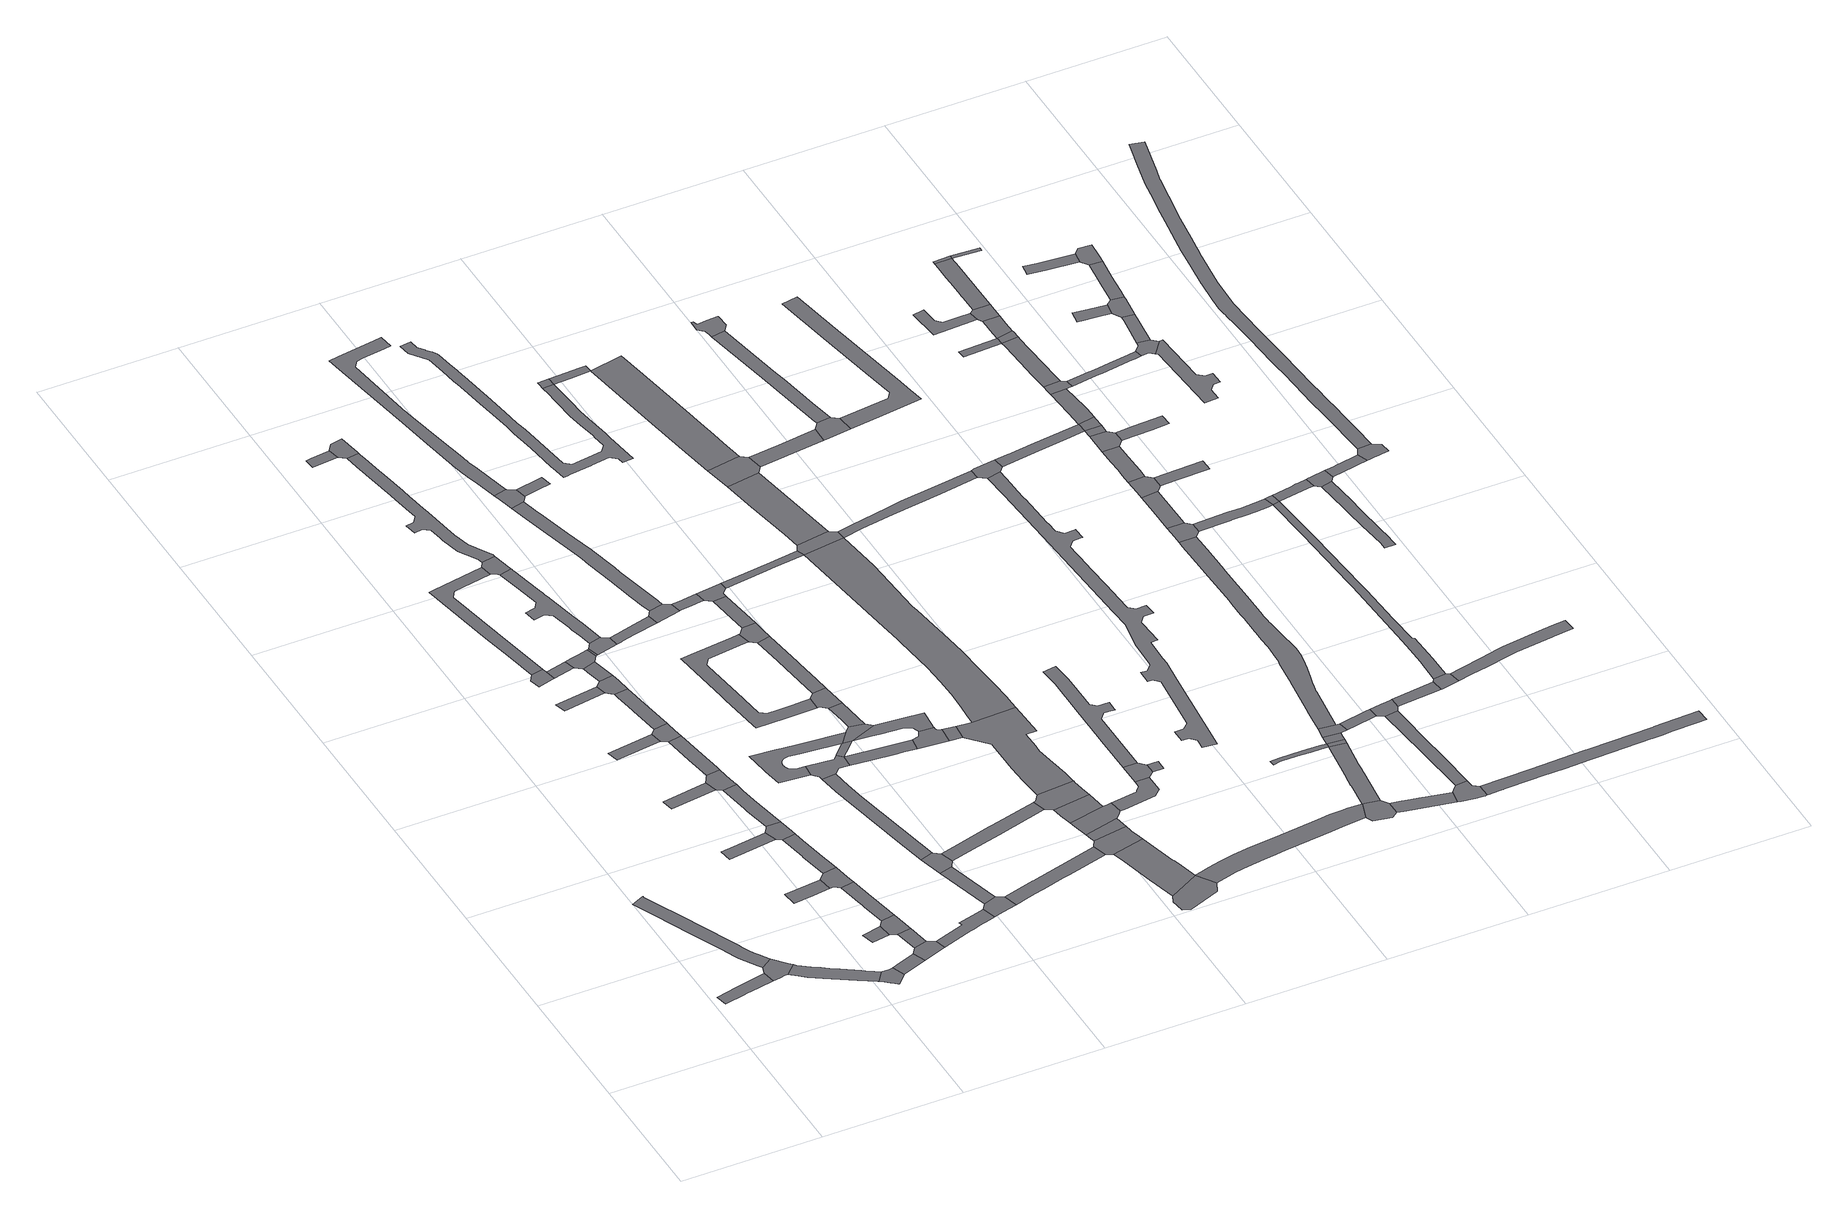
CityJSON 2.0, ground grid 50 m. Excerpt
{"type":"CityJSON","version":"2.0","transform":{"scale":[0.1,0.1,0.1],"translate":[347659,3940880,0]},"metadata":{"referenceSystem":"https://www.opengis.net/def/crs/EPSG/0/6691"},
"CityObjects":{
"road1":{"type":"Road","attributes":{"RoadStructureAttribute.sectionType":"1"},"geometry":[{"type":"MultiSurface","lod":"1","boundaries":[[[0,1,2,3,4,5,6,7]]]}]},
"road2":{"type":"Road","attributes":{"RoadStructureAttribute.sectionType":"1"},"geometry":[{"type":"MultiSurface","lod":"1","boundaries":[[[8,9,10,11,12,13,14,15,16,17,18,19,20,21,22,23,24,25,26,27,28,29,30,31,32,33,34,35,36,37]]]}]},
"road3":{"type":"Road","geometry":[{"type":"MultiSurface","lod":"1","boundaries":[[[6,38,39,40,41,42,37,36,7]]]}]},
"road4":{"type":"Road","attributes":{"RoadStructureAttribute.sectionType":"1"},"geometry":[{"type":"MultiSurface","lod":"1","boundaries":[[[43,44,45,46,47,48,49,50,51,52,41,40,53,54,55,56,57,58]]]}]},
"road5":{"type":"Road","geometry":[{"type":"MultiSurface","lod":"1","boundaries":[[[59,60,61,62,63,64,65,66,43,58]]]}]},
"road6":{"type":"Road","attributes":{"RoadStructureAttribute.sectionType":"1"},"geometry":[{"type":"MultiSurface","lod":"1","boundaries":[[[67,68,65,64,69]]]}]},
"road7":{"type":"Road","geometry":[{"type":"MultiSurface","lod":"1","boundaries":[[[70,71,72,73,74]]]}]},
"road8":{"type":"Road","geometry":[{"type":"MultiSurface","lod":"1","boundaries":[[[75,76,77,78]]]}]},
"road9":{"type":"Road","geometry":[{"type":"MultiSurface","lod":"1","boundaries":[[[79,80,81,82,83,84]]]}]},
"road10":{"type":"Road","geometry":[{"type":"MultiSurface","lod":"1","boundaries":[[[85,86,87,88,89]]]}]},
"road11":{"type":"Road","geometry":[{"type":"MultiSurface","lod":"1","boundaries":[[[90,91,92,93,94,67,69]]]}]},
"road12":{"type":"Road","attributes":{"RoadStructureAttribute.sectionType":"1"},"geometry":[{"type":"MultiSurface","lod":"1","boundaries":[[[95,94,93,96]]]}]},
"road13":{"type":"Road","geometry":[{"type":"MultiSurface","lod":"1","boundaries":[[[97,98,99,100,78,77,95,96]]]}]},
"road14":{"type":"Road","attributes":{"RoadStructureAttribute.sectionType":"1"},"geometry":[{"type":"MultiSurface","lod":"1","boundaries":[[[101,102,103,104,105,106,107,100,99]]]}]},
"road15":{"type":"Road","geometry":[{"type":"MultiSurface","lod":"1","boundaries":[[[108,109,110,111,70,74,112,104,103]]]}]},
"road16":{"type":"Road","geometry":[{"type":"MultiSurface","lod":"1","boundaries":[[[113,114,115,116]]]}]},
"road17":{"type":"Road","attributes":{"RoadStructureAttribute.sectionType":"1"},"geometry":[{"type":"MultiSurface","lod":"1","boundaries":[[[117,118,119,111,110,120,121,122,123,124]]]}]},
"road18":{"type":"Road","geometry":[{"type":"MultiSurface","lod":"1","boundaries":[[[125,126,127,128,129,130,131]]]}]},
"road19":{"type":"Road","geometry":[{"type":"MultiSurface","lod":"1","boundaries":[[[124,123,132,133,134,135,79,84]]]}]},
"road20":{"type":"Road","geometry":[{"type":"MultiSurface","lod":"1","boundaries":[[[136,137,138,139,140,141]]]}]},
"road21":{"type":"Road","attributes":{"RoadStructureAttribute.sectionType":"1"},"geometry":[{"type":"MultiSurface","lod":"1","boundaries":[[[142,143,144,145,134,133,146,147,148,149,150,151]]]}]},
"road22":{"type":"Road","geometry":[{"type":"MultiSurface","lod":"1","boundaries":[[[150,152,153,154,155,156,89,88,151]]]}]},
"road23":{"type":"Road","attributes":{"RoadStructureAttribute.sectionType":"1"},"geometry":[{"type":"MultiSurface","lod":"1","boundaries":[[[157,127,126,158,159]]]}]},
"road24":{"type":"Road","attributes":{"RoadStructureAttribute.sectionType":"1"},"geometry":[{"type":"MultiSurface","lod":"1","boundaries":[[[160,161,162,163,164,165,166,167,168,169,170,171,172,129,128]]]}]},
"road25":{"type":"Road","attributes":{"RoadStructureAttribute.sectionType":"1"},"geometry":[{"type":"MultiSurface","lod":"1","boundaries":[[[173,174,156,155,175,176,177,178]]]}]},
"road26":{"type":"Road","geometry":[{"type":"MultiSurface","lod":"1","boundaries":[[[115,178,177,179,180,181,116]]]}]},
"road27":{"type":"Road","attributes":{"RoadStructureAttribute.sectionType":"1"},"geometry":[{"type":"MultiSurface","lod":"1","boundaries":[[[91,182,183,184,185,186,187,188,189,190,191,92]]]}]},
"road28":{"type":"Road","attributes":{"RoadStructureAttribute.sectionType":"1"},"geometry":[{"type":"MultiSurface","lod":"1","boundaries":[[[180,192,193,194,195,196,197,198,181]]]}]},
"road29":{"type":"Road","geometry":[{"type":"MultiSurface","lod":"1","boundaries":[[[136,141,194,193,199,200,201,202]]]}]},
"road30":{"type":"Road","attributes":{"RoadStructureAttribute.sectionType":"1"},"geometry":[{"type":"MultiSurface","lod":"1","boundaries":[[[201,203,204,205,206,202]]]}]},
"road31":{"type":"Road","geometry":[{"type":"MultiSurface","lod":"1","boundaries":[[[207,205,204,208,209,210,211,212,159,158]]]}]},
"road32":{"type":"Road","attributes":{"RoadStructureAttribute.sectionType":"1"},"geometry":[{"type":"MultiSurface","lod":"1","boundaries":[[[208,213,214,209]]]}]},
"road33":{"type":"Road","geometry":[{"type":"MultiSurface","lod":"1","boundaries":[[[215,216,217,188,187,218,219]]]}]},
"road34":{"type":"Road","attributes":{"RoadStructureAttribute.sectionType":"1"},"geometry":[{"type":"MultiSurface","lod":"1","boundaries":[[[220,221,217,216]]]}]},
"road35":{"type":"Road","geometry":[{"type":"MultiSurface","lod":"1","boundaries":[[[214,213,222,223,224,225]]]}]},
"road36":{"type":"Road","geometry":[{"type":"MultiSurface","lod":"1","boundaries":[[[226,227,228,221,220,229]]]}]},
"road37":{"type":"Road","attributes":{"RoadStructureAttribute.sectionType":"1"},"geometry":[{"type":"MultiSurface","lod":"1","boundaries":[[[230,231,232,233,234,235,236,237,238,239,240,241,242,243,244,225,224,245,246,247,248,249,250,251,252,253,254,255,256,257]]]}]},
"road38":{"type":"Road","geometry":[{"type":"MultiSurface","lod":"1","boundaries":[[[258,259,260,261,262,263]]]}]},
"road39":{"type":"Road","attributes":{"RoadStructureAttribute.sectionType":"1"},"geometry":[{"type":"MultiSurface","lod":"1","boundaries":[[[227,264,265,266,267,268,269,270,271,272,228]]]}]},
"road40":{"type":"Road","geometry":[{"type":"MultiSurface","lod":"1","boundaries":[[[167,166,273,274,230,257,275,276,277,278]]]}]},
"road41":{"type":"Road","attributes":{"RoadStructureAttribute.sectionType":"1"},"geometry":[{"type":"MultiSurface","lod":"1","boundaries":[[[279,280,281,282,283,284,285,286,287,288,289,290,291,292,293,294,295,278,277,296,297,298,299,300,301,302,303,304,305,306,307,308,309]]]}]},
"road42":{"type":"Road","attributes":{"RoadStructureAttribute.sectionType":"1"},"geometry":[{"type":"MultiSurface","lod":"1","boundaries":[[[310,311,312,313,314,315,316,317,318,319,320,321,322,323,324,325,326,327,328,329,330,331,332,333,334,335,336,337,338,339]]]}]},
"road43":{"type":"Road","geometry":[{"type":"MultiSurface","lod":"1","boundaries":[[[340,341,342,318,317,343,268,267,344,345,346,347]]]}]},
"road44":{"type":"Road","geometry":[{"type":"MultiSurface","lod":"1","boundaries":[[[348,349,350,258,263,279,309]]]}]},
"road45":{"type":"Road","attributes":{"RoadStructureAttribute.sectionType":"1"},"geometry":[{"type":"MultiSurface","lod":"1","boundaries":[[[351,352,353,354,223,222,355,356,357,358,359]]]}]},
"road46":{"type":"Road","attributes":{"RoadStructureAttribute.sectionType":"1"},"geometry":[{"type":"MultiSurface","lod":"1","boundaries":[[[360,361,338,362,340,347]]]}]},
"road47":{"type":"Road","attributes":{"RoadStructureAttribute.sectionType":"1"},"geometry":[{"type":"MultiSurface","lod":"1","boundaries":[[[363,364,365,366,367,368,369,370,371,372,373,374,375,376,377,378,379,380,381,382,383,384,385,386]]]}]},
"road48":{"type":"Road","attributes":{"RoadStructureAttribute.sectionType":"1"},"geometry":[{"type":"MultiSurface","lod":"1","boundaries":[[[387,388,389,390,391,392,393,394,395,396,397,398,399,215,219]]]}]},
"road49":{"type":"Road","attributes":{"RoadStructureAttribute.sectionType":"1"},"geometry":[{"type":"MultiSurface","lod":"1","boundaries":[[[400,401,402,403,404,226,229,405,406,407,408]]]}]},
"road50":{"type":"Road","geometry":[{"type":"MultiSurface","lod":"1","boundaries":[[[358,409,410,411,412,359]]]}]},
"road51":{"type":"Road","attributes":{"RoadStructureAttribute.sectionType":"1"},"geometry":[{"type":"MultiSurface","lod":"1","boundaries":[[[346,413,414,415,416,417,418,347]]]}]},
"road52":{"type":"Road","geometry":[{"type":"MultiSurface","lod":"1","boundaries":[[[338,361,419,420,421,339]]]}]},
"road53":{"type":"Road","attributes":{"RoadStructureAttribute.sectionType":"1"},"geometry":[{"type":"MultiSurface","lod":"1","boundaries":[[[422,423,424,425,426,427,428,429,430,431,432,433,434,435,436,437,438,439,440,441,442,412,411]]]}]},
"road54":{"type":"Road","geometry":[{"type":"MultiSurface","lod":"1","boundaries":[[[443,444,445,446,447,432,431,448,449,450]]]}]},
"road55":{"type":"Road","attributes":{"RoadStructureAttribute.sectionType":"1"},"geometry":[{"type":"MultiSurface","lod":"1","boundaries":[[[451,421,420,452,453]]]}]},
"road56":{"type":"Road","geometry":[{"type":"MultiSurface","lod":"1","boundaries":[[[454,453,452,455,456,363,386]]]}]},
"road57":{"type":"Road","attributes":{"RoadStructureAttribute.sectionType":"1"},"geometry":[{"type":"MultiSurface","lod":"1","boundaries":[[[457,458,459,460,461,410,409]]]}]},
"road58":{"type":"Road","attributes":{"RoadStructureAttribute.sectionType":"1"},"geometry":[{"type":"MultiSurface","lod":"1","boundaries":[[[462,463,464,465,466,467,468,469,470,471,472,473,445,444,474,475,476,477,478,479,480,481,482,483,484,485,486,487,488,489,490,491,492]]]}]},
"road59":{"type":"Road","attributes":{"RoadStructureAttribute.sectionType":"1"},"geometry":[{"type":"MultiSurface","lod":"1","boundaries":[[[493,494,495,496,497,419,361,498,499,500,501,502,503,504]]]}]},
"road60":{"type":"Road","attributes":{"RoadStructureAttribute.sectionType":"1"},"geometry":[{"type":"MultiSurface","lod":"1","boundaries":[[[455,505,506,507,508,509,510,511,456]]]}]},
"road61":{"type":"Road","geometry":[{"type":"MultiSurface","lod":"1","boundaries":[[[512,376,375,509,508,513,514,515]]]}]},
"road62":{"type":"Road","geometry":[{"type":"MultiSurface","lod":"1","boundaries":[[[449,516,517,518,519,450]]]}]},
"road63":{"type":"Road","attributes":{"RoadStructureAttribute.sectionType":"1"},"geometry":[{"type":"MultiSurface","lod":"1","boundaries":[[[520,515,514,521,522]]]}]},
"road64":{"type":"Road","geometry":[{"type":"MultiSurface","lod":"1","boundaries":[[[503,523,417,416,524,525,526,527,528,529,530,504]]]}]},
"road65":{"type":"Road","geometry":[{"type":"MultiSurface","lod":"1","boundaries":[[[521,531,532,533,534,460,459,522]]]}]},
"road66":{"type":"Road","attributes":{"RoadStructureAttribute.sectionType":"1"},"geometry":[{"type":"MultiSurface","lod":"1","boundaries":[[[535,536,537,538,539,540,541,542,543]]]}]},
"road67":{"type":"Road","geometry":[{"type":"MultiSurface","lod":"1","boundaries":[[[544,545,546,547,548,535,543]]]}]},
"road68":{"type":"Road","geometry":[{"type":"MultiSurface","lod":"1","boundaries":[[[549,550,551,552,553,554,555,556,557,397,396,540,539]]]}]},
"road69":{"type":"Road","attributes":{"RoadStructureAttribute.sectionType":"1"},"geometry":[{"type":"MultiSurface","lod":"1","boundaries":[[[558,526,525,559]]]}]},
"road70":{"type":"Road","attributes":{"RoadStructureAttribute.sectionType":"1"},"geometry":[{"type":"MultiSurface","lod":"1","boundaries":[[[560,556,555,561,562]]]}]},
"road71":{"type":"Road","geometry":[{"type":"MultiSurface","lod":"1","boundaries":[[[407,563,564,565,566,567,568,569,408]]]}]},
"road72":{"type":"Road","attributes":{"RoadStructureAttribute.sectionType":"1"},"geometry":[{"type":"MultiSurface","lod":"1","boundaries":[[[564,563,570,571,572]]]}]},
"road73":{"type":"Road","geometry":[{"type":"MultiSurface","lod":"1","boundaries":[[[571,573,562,561,574,575,576,577,578,572]]]}]},
"road74":{"type":"Road","geometry":[{"type":"MultiSurface","lod":"1","boundaries":[[[558,559,579,580,581,582,583,584,585,586,587,568,567,588,589,590,591,592,593,594,595,596]]]}]},
"road75":{"type":"Road","attributes":{"RoadStructureAttribute.sectionType":"1"},"geometry":[{"type":"MultiSurface","lod":"1","boundaries":[[[597,598,599,600,601,602,603,604,605,533,532]]]}]},
"road76":{"type":"Road","geometry":[{"type":"MultiSurface","lod":"1","boundaries":[[[606,607,608,609,610,611,612,613,614,615,616,617,618,619,620,621,622,623,624,625,626,627,628,629,630,631,632,633,634,635,636,637,638,639,640,641,642,643,644,645,646,647,648,649,650,651,652,653,654,655,656,657,658,659,660,661,662,663,664,665,666,667,668]]]}]},
"road77":{"type":"Road","attributes":{"RoadStructureAttribute.sectionType":"1"},"geometry":[{"type":"MultiSurface","lod":"1","boundaries":[[[669,670,671,672,577,576,673,674,675,676,677]]]}]},
"road78":{"type":"Road","attributes":{"RoadStructureAttribute.sectionType":"1"},"geometry":[{"type":"MultiSurface","lod":"1","boundaries":[[[595,678,679,680,681,682,683,684,685,686,687,688,689,601,690,691,692,693,694,695,696,697,698,596]]]}]},
"road79":{"type":"Road","geometry":[{"type":"MultiSurface","lod":"1","boundaries":[[[699,700,701,702,703,669,677]]]}]},
"road80":{"type":"Road","geometry":[{"type":"MultiSurface","lod":"1","boundaries":[[[704,705,706,707,606,668]]]}]},
"road81":{"type":"Road","geometry":[{"type":"MultiSurface","lod":"1","boundaries":[[[708,709,700,699]]]}]},
"road82":{"type":"Road","attributes":{"RoadStructureAttribute.sectionType":"1"},"geometry":[{"type":"MultiSurface","lod":"1","boundaries":[[[710,711,712,713,714,715,716,717,718,719,535,548,720,721,722,723,724,725,726,727,728,729,730]]]}]},
"road83":{"type":"Road","geometry":[{"type":"MultiSurface","lod":"1","boundaries":[[[601,689,731,732,733,734,602]]]}]},
"road84":{"type":"Road","attributes":{"RoadStructureAttribute.sectionType":"1"},"geometry":[{"type":"MultiSurface","lod":"1","boundaries":[[[735,736,737,738,739,704,668]]]}]},
"road85":{"type":"Road","attributes":{"RoadStructureAttribute.sectionType":"1"},"geometry":[{"type":"MultiSurface","lod":"1","boundaries":[[[740,741,742,734,733,743]]]}]},
"road86":{"type":"Road","geometry":[{"type":"MultiSurface","lod":"1","boundaries":[[[702,744,745,746,747,748,749,750,751,752,753,754,755,756,757,758,759,760,761,703]]]}]},
"road87":{"type":"Road","geometry":[{"type":"MultiSurface","lod":"1","boundaries":[[[762,740,743,763,764,765]]]}]},
"road88":{"type":"Road","attributes":{"RoadStructureAttribute.sectionType":"1"},"geometry":[{"type":"MultiSurface","lod":"1","boundaries":[[[766,767,768,769,770,771,736,772,773,774,775,762,765]]]}]},
"road89":{"type":"Road","attributes":{"RoadStructureAttribute.sectionType":"1"},"geometry":[{"type":"MultiSurface","lod":"1","boundaries":[[[776,764,763,777,778,779]]]}]},
"road90":{"type":"Road","attributes":{"RoadStructureAttribute.sectionType":"1"},"geometry":[{"type":"MultiSurface","lod":"1","boundaries":[[[780,781,782,783,784,785,731,689,786,787,788,789,790]]]}]},
"road91":{"type":"Road","geometry":[{"type":"MultiSurface","lod":"1","boundaries":[[[791,792,793,794,730,729,795]]]}]},
"road92":{"type":"Road","geometry":[{"type":"MultiSurface","lod":"1","boundaries":[[[796,797,798,799,800,801,802,803,804,805,806,807,808]]]}]},
"road93":{"type":"Road","attributes":{"RoadStructureAttribute.sectionType":"1"},"geometry":[{"type":"MultiSurface","lod":"1","boundaries":[[[808,809,810,811,812,730,794,813,814,815,816,817,818]]]}]},
"road94":{"type":"Road","geometry":[{"type":"MultiSurface","lod":"1","boundaries":[[[778,819,820,821,822,823,824,779]]]}]},
"road95":{"type":"Road","attributes":{"RoadStructureAttribute.sectionType":"1"},"geometry":[{"type":"MultiSurface","lod":"1","boundaries":[[[825,826,827,828,829,830,831,832,833,834,835,836,837,838,839,840,841,842,843,844,845,846,847,848,849,850,851,852,853,854,855,856,857,858,859,860,861,862,863,864,865,866,867,868,869,870,871,872,873,874,875,876,877,878,879,880,881,882,883,884]]]}]},
"road96":{"type":"Road","attributes":{"RoadStructureAttribute.sectionType":"1"},"geometry":[{"type":"MultiSurface","lod":"1","boundaries":[[[822,885,886,887,888,889,890,891,892,823]]]}]},
"road97":{"type":"Road","attributes":{"RoadStructureAttribute.sectionType":"1"},"geometry":[{"type":"MultiSurface","lod":"1","boundaries":[[[792,893,894,895,896,897,898,899,793]]]}]},
"road98":{"type":"Road","geometry":[{"type":"MultiSurface","lod":"1","boundaries":[[[900,796,808,818]]]}]},
"road99":{"type":"Road","attributes":{"RoadStructureAttribute.sectionType":"1"},"geometry":[{"type":"MultiSurface","lod":"1","boundaries":[[[900,901,902,903,904,796]]]}]},
"road100":{"type":"Road","geometry":[{"type":"MultiSurface","lod":"1","boundaries":[[[905,906,907,889,888,908,909,910,911,912,913,914,915]]]}]},
"road101":{"type":"Road","geometry":[{"type":"MultiSurface","lod":"1","boundaries":[[[916,917,918,919,903,902,920,921]]]}]},
"road102":{"type":"Road","geometry":[{"type":"MultiSurface","lod":"1","boundaries":[[[894,922,923,924,925,926,927,928,929,930,931,895]]]}]},
"road103":{"type":"Road","attributes":{"RoadStructureAttribute.sectionType":"1"},"geometry":[{"type":"MultiSurface","lod":"1","boundaries":[[[932,921,920,933,934,935,936]]]}]},
"road104":{"type":"Road","geometry":[{"type":"MultiSurface","lod":"1","boundaries":[[[825,884,937,938,939,780,790]]]}]},
"road105":{"type":"Road","attributes":{"RoadStructureAttribute.sectionType":"1"},"geometry":[{"type":"MultiSurface","lod":"1","boundaries":[[[940,930,929,941,942,943,944,945]]]}]},
"road106":{"type":"Road","attributes":{"RoadStructureAttribute.sectionType":"1"},"geometry":[{"type":"MultiSurface","lod":"1","boundaries":[[[946,947,948,949,821,820,950,951,952,953,954,955,956,957]]]}]},
"road107":{"type":"Road","attributes":{"RoadStructureAttribute.sectionType":"1"},"geometry":[{"type":"MultiSurface","lod":"1","boundaries":[[[958,959,960,961,962,963,964,965,966,967,968,969,970,971,972,973,974,975,976,977,978,979,917,916,980,981,982,983,984,985,986,987,988,989,990,991,992,993,994,995,996,997,998,999,1000,1001,1002,1003,1004,1005,1006,1007,1008,1009,1010,1011,1012]]]}]},
"road108":{"type":"Road","geometry":[{"type":"MultiSurface","lod":"1","boundaries":[[[935,945,944,1013,1014,1015,1016,936]]]}]},
"road109":{"type":"Road","attributes":{"RoadStructureAttribute.sectionType":"1"},"geometry":[{"type":"MultiSurface","lod":"1","boundaries":[[[1014,1013,1017,1018]]]}]},
"road110":{"type":"Road","attributes":{"RoadStructureAttribute.sectionType":"1"},"geometry":[{"type":"MultiSurface","lod":"1","boundaries":[[[1019,1020,1021,1022,1023,938,937,1024,1025,1019,1026,1027,1028]]]}]},
"road111":{"type":"Road","geometry":[{"type":"MultiSurface","lod":"1","boundaries":[[[1029,1030,1012,1011,1031,1032,1033]]]}]},
"road112":{"type":"Road","attributes":{"RoadStructureAttribute.sectionType":"1"},"geometry":[{"type":"MultiSurface","lod":"1","boundaries":[[[1034,1035,1036,1029,1033]]]}]},
"road113":{"type":"Road","geometry":[{"type":"MultiSurface","lod":"1","boundaries":[[[1037,1038,1039,1040,1035,1034,1041,1042]]]}]},
"road114":{"type":"Road","geometry":[{"type":"MultiSurface","lod":"1","boundaries":[[[1017,1043,1044,1045,1046,1047,1018]]]}]},
"road115":{"type":"Road","attributes":{"RoadStructureAttribute.sectionType":"1"},"geometry":[{"type":"MultiSurface","lod":"1","boundaries":[[[1048,1049,1050,1051,1039,1038,1052,1053,1054]]]}]},
"road116":{"type":"Road","geometry":[{"type":"MultiSurface","lod":"1","boundaries":[[[1055,1056,1027,1026,1048,1054]]]}]},
"road117":{"type":"Road","attributes":{"RoadStructureAttribute.sectionType":"1"},"geometry":[{"type":"MultiSurface","lod":"1","boundaries":[[[1057,1058,1059,1060,1061,927,926,1062,1063,1064,1065,1066,1067,1068,1069,1070,1071,1072,1073,1074,1075,1076,1077,1078,1079]]]}]},
"road118":{"type":"Road","geometry":[{"type":"MultiSurface","lod":"1","boundaries":[[[1080,1081,1020,1019,1028]]]}]},
"road119":{"type":"Road","attributes":{"RoadStructureAttribute.sectionType":"1"},"geometry":[{"type":"MultiSurface","lod":"1","boundaries":[[[1082,1083,1084,1085,1086,1087,1032,1031,1088,1089,1090,1091,1092,1093,1094,1095]]]}]},
"road120":{"type":"Road","geometry":[{"type":"MultiSurface","lod":"1","boundaries":[[[1096,1097,1098,1099]]]}]},
"road121":{"type":"Road","attributes":{"RoadStructureAttribute.sectionType":"1"},"geometry":[{"type":"MultiSurface","lod":"1","boundaries":[[[1100,1101,1020,1081,1102,1103,1104,1105]]]}]},
"road122":{"type":"Road","attributes":{"RoadStructureAttribute.sectionType":"1"},"geometry":[{"type":"MultiSurface","lod":"1","boundaries":[[[1106,1107,1108,1109,1037,1042]]]}]},
"road123":{"type":"Road","attributes":{"RoadStructureAttribute.sectionType":"1"},"geometry":[{"type":"MultiSurface","lod":"1","boundaries":[[[1110,1111,1112,1113,1114,1115,1116,1047,1046,1117,1118,1119,1120,1121,1122,1123,1124,1125,1095]]]}]},
"road124":{"type":"Road","geometry":[{"type":"MultiSurface","lod":"1","boundaries":[[[1126,1127,1128,1129,1130,1131,1132,1133,1134]]]}]},
"road125":{"type":"Road","geometry":[{"type":"MultiSurface","lod":"1","boundaries":[[[1135,1105,1104,1136,1137,1138,1139,1140]]]}]},
"road126":{"type":"Road","attributes":{"RoadStructureAttribute.sectionType":"1"},"geometry":[{"type":"MultiSurface","lod":"1","boundaries":[[[1139,1141,1142,1143,1144,1145,1099,1146,1147,1148,1149,1150,1151,1140]]]}]},
"road127":{"type":"Road","attributes":{"RoadStructureAttribute.sectionType":"1"},"geometry":[{"type":"MultiSurface","lod":"1","boundaries":[[[1055,1152,1153,1154,1155,1056]]]}]},
"road128":{"type":"Road","geometry":[{"type":"MultiSurface","lod":"1","boundaries":[[[1096,1099,1145,1156,1157]]]}]},
"road129":{"type":"Road","attributes":{"RoadStructureAttribute.sectionType":"1"},"geometry":[{"type":"MultiSurface","lod":"1","boundaries":[[[1158,1159,1160,1161,1162,1096,1157]]]}]},
"road130":{"type":"Road","geometry":[{"type":"MultiSurface","lod":"1","boundaries":[[[1160,1159,1163,1164,1165,1126,1134]]]}]},
"road131":{"type":"Road","geometry":[{"type":"MultiSurface","lod":"1","boundaries":[[[1095,1125,1166,1167,1168,1169,1082]]]}]},
"road132":{"type":"Road","attributes":{"RoadStructureAttribute.sectionType":"1"},"geometry":[{"type":"MultiSurface","lod":"1","boundaries":[[[1170,1171,1172,1173,1174,1175,1176,1177,1178,1045,1044,1179,1180,1181,1182,1183,1184,1185]]]}]},
"road133":{"type":"Road","attributes":{"RoadStructureAttribute.sectionType":"1"},"geometry":[{"type":"MultiSurface","lod":"1","boundaries":[[[1186,1187,1188,1189,1190,1191,1192,1193,1194,1165,1164,1195,1196,1197,1198]]]}]},
"road134":{"type":"Road","attributes":{"RoadStructureAttribute.sectionType":"1"},"geometry":[{"type":"MultiSurface","lod":"1","boundaries":[[[1199,1200,1201,1202,1203,1204,1205,1138,1137,1206,1207,1208,1209,1210,1211,1212,1213,1214]]]}]},
"road135":{"type":"Road","attributes":{"RoadStructureAttribute.sectionType":"1"},"geometry":[{"type":"MultiSurface","lod":"1","boundaries":[[[1215,1216,1217,1166,1125,1218,1219,1220,1221]]]}]},
"road136":{"type":"Road","geometry":[{"type":"MultiSurface","lod":"1","boundaries":[[[1198,1222,1223,1186]]]}]},
"road137":{"type":"Road","attributes":{"RoadStructureAttribute.sectionType":"1"},"geometry":[{"type":"MultiSurface","lod":"1","boundaries":[[[1224,1225,1226,1227,1228,1229,1230,1231,1232,1233,1234,1235,1236,1237]]]}]},
"road138":{"type":"Road","geometry":[{"type":"MultiSurface","lod":"1","boundaries":[[[1238,1239,1222,1198]]]}]},
"road139":{"type":"Road","geometry":[{"type":"MultiSurface","lod":"1","boundaries":[[[1240,1241,1242,1243,1221,1220,1224,1237]]]}]},
"road140":{"type":"Road","geometry":[{"type":"MultiSurface","lod":"1","boundaries":[[[1244,1245,1246,1247,1248,1249,1250]]]}]},
"road141":{"type":"Road","geometry":[{"type":"MultiSurface","lod":"1","boundaries":[[[1251,1252,1253,1254,1255,1256,1257,1199,1214]]]}]},
"road142":{"type":"Road","attributes":{"RoadStructureAttribute.sectionType":"1"},"geometry":[{"type":"MultiSurface","lod":"1","boundaries":[[[1258,1259,1260,1261,1262,1263,1264,1265,1266,1267,1254,1253]]]}]},
"road143":{"type":"Road","attributes":{"RoadStructureAttribute.sectionType":"1"},"geometry":[{"type":"MultiSurface","lod":"1","boundaries":[[[1268,1269,1270,1271,1256,1255]]]}]},
"road144":{"type":"Road","attributes":{"RoadStructureAttribute.sectionType":"1"},"geometry":[{"type":"MultiSurface","lod":"1","boundaries":[[[1240,1272,1273,1274,1275,1276,1277,1278,1241]]]}]},
"road145":{"type":"Road","geometry":[{"type":"MultiSurface","lod":"1","boundaries":[[[1279,1280,1281,1282,1283,1284]]]}]},
"road146":{"type":"Road","geometry":[{"type":"MultiSurface","lod":"1","boundaries":[[[1270,1269,1285,1286,1287,1244,1250]]]}]},
"road147":{"type":"Road","attributes":{"RoadStructureAttribute.sectionType":"1"},"geometry":[{"type":"MultiSurface","lod":"1","boundaries":[[[1286,1288,1289,1290,1291,1292,1293,1287]]]}]},
"road148":{"type":"Road","geometry":[{"type":"MultiSurface","lod":"1","boundaries":[[[1294,1295,1275,1274,1296,1297,1298,1299,1300,1301]]]}]},
"road149":{"type":"Road","geometry":[{"type":"MultiSurface","lod":"1","boundaries":[[[1302,1284,1283,1291,1290,1303,1304,1305,1306]]]}]},
"road150":{"type":"Road","attributes":{"RoadStructureAttribute.sectionType":"1"},"geometry":[{"type":"MultiSurface","lod":"1","boundaries":[[[1307,1308,1309,1310,1311,1312,1313,1314,1315,1316,1317,1318,1319,1320,1321,1322,1323,1324,1325,1326,1327,1328,1329,1330,1331,1332,1333,1334,1335,1336,1337,1338,1339,1340,1341,1342,1343,1344,1345,1346,1347,1348,1349,1350,1351,1352,1353,1354,1355,1356,1357,1358,1359,1360,1361,1362,1363,1295,1294]]]}]}
},
"vertices":[
[102,302,0],[25,282,0],[35,241,0],[107,256,0],[118,258,0],[164,266,0],[221,277,0],[212,324,0],
[257,392,0],[255,395,0],[249,403,0],[242,414,0],[231,433,0],[221,453,0],[211,475,0],[206,487,0],[135,648,0],[124,674,0],[59,820,0],[49,842,0],[49,847,0],[48,848,0],[2,826,0],[17,788,0],[37,744,0],[95,612,0],[138,515,0],[146,497,0],[160,465,0],[166,452,0],[171,441,0],[176,430,0],[181,421,0],[187,408,0],[200,387,0],[213,366,0],[222,354,0],[263,383,0],
[247,282,0],[266,285,0],[277,287,0],[315,323,0],[302,336,0],
[546,165,0],[528,177,0],[503,193,0],[493,199,0],[436,237,0],[425,244,0],[408,255,0],[386,270,0],[359,287,0],[322,316,0],[304,263,0],[327,245,0],[367,218,0],[461,160,0],[515,126,0],[517,124,0],
[532,114,0],[547,102,0],[551,100,0],[567,86,0],[570,83,0],[604,120,0],[587,167,0],[576,163,0],
[678,201,0],[611,176,0],[696,154,0],
[585,669,0],[452,653,0],[458,600,0],[532,609,0],[592,617,0],
[578,356,0],[590,310,0],[654,322,0],[648,372,0],
[539,962,0],[420,945,0],[372,938,0],[378,891,0],[453,902,0],[553,917,0],
[322,1246,0],[323,1242,0],[330,1204,0],[498,1226,0],[486,1272,0],
[774,183,0],[782,186,0],[770,224,0],[743,239,0],[695,226,0],
[679,311,0],[729,320,0],
[727,332,0],[724,348,0],[714,405,0],[664,396,0],
[709,430,0],[689,538,0],[675,611,0],[626,602,0],[644,503,0],[645,498,0],[648,482,0],
[673,623,0],[669,644,0],[659,703,0],[609,694,0],[607,618,0],
[279,1546,0],[289,1503,0],[453,1526,0],[445,1571,0],
[590,800,0],[590,799,0],[607,707,0],[652,741,0],[648,761,0],[628,874,0],[621,913,0],[571,904,0],
[291,1961,0],[300,1963,0],[291,2003,0],[288,2020,0],[244,2012,0],[228,1986,0],[238,1947,0],
[617,932,0],[607,988,0],[556,988,0],[551,980,0],
[400,1864,0],[274,1845,0],[242,1840,0],[254,1801,0],[268,1803,0],[408,1824,0],
[533,1118,0],[535,1102,0],[535,1101,0],[538,1084,0],[587,1098,0],[586,1105,0],[584,1111,0],[574,1183,0],[569,1221,0],[518,1213,0],
[566,1239,0],[566,1240,0],[564,1254,0],[556,1312,0],[505,1305,0],
[297,2004,0],[378,1983,0],[368,2022,0],
[258,2175,0],[244,2251,0],[201,2475,0],[202,2477,0],[218,2500,0],[322,2520,0],[359,2527,0],[350,2571,0],[313,2564,0],[165,2535,0],[144,2531,0],[199,2243,0],[221,2131,0],
[479,1483,0],[491,1402,0],[554,1327,0],[538,1433,0],[525,1520,0],[475,1511,0],
[519,1556,0],[514,1597,0],[464,1590,0],
[876,218,0],[893,223,0],[908,227,0],[930,234,0],[970,245,0],[992,252,0],[977,303,0],[934,291,0],[877,275,0],[881,262,0],
[499,1699,0],[483,1811,0],[433,1804,0],[435,1786,0],[444,1728,0],[447,1702,0],[448,1700,0],
[476,1862,0],[473,1881,0],[471,1892,0],[420,1885,0],
[466,1913,0],[452,1980,0],[404,1963,0],[408,1943,0],
[403,1966,0],[468,2005,0],[458,2045,0],[421,2036,0],[409,2033,0],[393,2029,0],
[475,2007,0],[464,2047,0],
[1066,328,0],[1039,343,0],[993,325,0],[1027,262,0],[1080,277,0],
[986,541,0],[938,528,0],
[553,2028,0],[549,2069,0],[524,2084,0],[480,2072,0],
[986,615,0],[962,631,0],[915,615,0],[1001,567,0],
[385,2510,0],[386,2507,0],[405,2421,0],[424,2334,0],[408,2312,0],[407,2309,0],[403,2309,0],[370,2302,0],[372,2289,0],[378,2258,0],[417,2265,0],[442,2248,0],[459,2172,0],[461,2159,0],[470,2119,0],[506,2172,0],[496,2214,0],[491,2238,0],[484,2269,0],[468,2345,0],[467,2349,0],[464,2362,0],[463,2367,0],[456,2393,0],[432,2508,0],[431,2512,0],[431,2517,0],[430,2520,0],
[188,3317,0],[121,3308,0],[101,3305,0],[105,3266,0],[173,3273,0],[197,3275,0],
[951,692,0],[894,987,0],[881,1057,0],[873,1129,0],[823,1123,0],[832,1049,0],[840,1007,0],[882,786,0],[892,734,0],
[361,2527,0],[380,2514,0],[428,2526,0],[428,2528,0],[412,2601,0],[363,2591,0],
[222,3257,0],[230,3205,0],[259,3027,0],[259,3024,0],[263,3002,0],[272,2944,0],[275,2927,0],[280,2896,0],[262,2871,0],[234,2867,0],[241,2822,0],[269,2827,0],[293,2809,0],[301,2764,0],[303,2749,0],[320,2678,0],[359,2611,0],[410,2613,0],[400,2630,0],[363,2695,0],[348,2758,0],[323,2916,0],[322,2922,0],[312,2983,0],[310,2994,0],[304,3032,0],[288,3130,0],[281,3173,0],[271,3232,0],[267,3254,0],[266,3264,0],
[848,1315,0],[779,1321,0],[762,1323,0],[669,1331,0],[679,1249,0],[680,1238,0],[692,1168,0],[800,1159,0],[804,1206,0],[773,1208,0],[770,1209,0],[763,1211,0],[756,1215,0],[750,1221,0],[746,1228,0],[744,1235,0],[744,1238,0],[744,1243,0],[744,1245,0],[744,1247,0],[746,1255,0],[750,1262,0],[756,1268,0],[763,1272,0],[771,1274,0],[779,1274,0],[817,1271,0],[844,1268,0],[961,1258,0],[997,1302,0],
[917,1212,0],[902,1197,0],[874,1199,0],[822,1138,0],[894,1150,0],[919,1148,0],[931,1147,0],[935,1194,0],
[265,3272,0],[252,3354,0],[208,3345,0],
[630,2089,0],[613,2085,0],[607,2083,0],[583,2077,0],[573,2033,0],[579,2035,0],[627,2047,0],[717,2069,0],[707,2109,0],
[965,1224,0],[995,1255,0],[932,1228,0],
[973,1505,0],[951,1504,0],[906,1503,0],[863,1501,0],[818,1500,0],[796,1519,0],[781,1639,0],[773,1699,0],[761,1799,0],[760,1808,0],[778,1832,0],[911,1849,0],[931,1851,0],[921,1900,0],[896,1896,0],[741,1877,0],[701,1872,0],[703,1864,0],[730,1643,0],[732,1622,0],[752,1467,0],[754,1450,0],[859,1452,0],[972,1455,0],
[1105,284,0],[1111,286,0],[1157,299,0],[1165,301,0],[1183,306,0],[1196,310,0],[1274,331,0],[1298,337,0],[1442,376,0],[1447,377,0],[1432,429,0],[1183,362,0],[1181,361,0],
[1302,700,0],[1198,672,0],[1182,668,0],[1095,644,0],[1037,629,0],[1090,591,0],[1193,619,0],[1378,669,0],[1365,717,0],
[809,2091,0],[799,2132,0],[774,2146,0],[724,2134,0],
[1002,1140,0],[1093,1132,0],[1114,1130,0],[1161,1126,0],[1166,1173,0],[1085,1180,0],
[1091,1293,0],[1070,1314,0],[1018,1323,0],
[769,2169,0],[729,2354,0],[724,2380,0],[700,2489,0],[699,2495,0],[696,2506,0],[671,2602,0],[642,2715,0],[632,2753,0],[618,2807,0],[571,2795,0],[581,2753,0],[583,2744,0],[608,2646,0],[636,2535,0],[648,2485,0],[652,2465,0],[659,2432,0],[681,2329,0],[703,2222,0],[714,2169,0],
[618,2878,0],[599,2889,0],[550,2877,0],[554,2863,0],[555,2859,0],[632,2827,0],[635,2832,0],[625,2873,0],
[1014,1362,0],[1054,1442,0],[1004,1436,0],
[982,1455,0],[1043,1533,0],[993,1527,0],
[814,2092,0],[842,2096,0],[899,2104,0],[894,2144,0],[828,2135,0],
[571,3753,0],[432,3731,0],[395,3725,0],[401,3687,0],[456,3357,0],[477,3227,0],[505,3059,0],[505,3058,0],[513,3028,0],[523,2984,0],[530,2958,0],[549,2880,0],[598,2891,0],[567,3017,0],[565,3028,0],[554,3070,0],[554,3072,0],[551,3088,0],[549,3097,0],[537,3157,0],[531,3192,0],[496,3376,0],[495,3383,0],[494,3388,0],[491,3406,0],[455,3662,0],[471,3684,0],[498,3689,0],[578,3702,0],[604,3706,0],[596,3757,0],
[1255,1200,0],[1256,1208,0],[1262,1278,0],[1186,1285,0],[1098,1293,0],[1063,1248,0],[1087,1246,0],[1172,1239,0],[1196,1228,0],[1202,1209,0],[1204,1202,0],[1256,1198,0],
[1036,1585,0],[1024,1683,0],[1023,1693,0],[1004,1847,0],[955,1834,0],[969,1725,0],[974,1679,0],
[925,1900,0],[998,1890,0],[994,1928,0],[944,1924,0],
[687,2843,0],[735,2853,0],[726,2893,0],[719,2892,0],
[937,1981,0],[973,2091,0],[924,2085,0],
[1192,1179,0],[1227,1120,0],[1268,1116,0],[1274,1178,0],[1268,1180,0],[1262,1183,0],[1258,1188,0],[1256,1194,0],
[971,2108,0],[990,2127,0],[987,2156,0],[970,2154,0],
[1651,154,0],[1631,236,0],[1627,254,0],[1623,258,0],[1588,396,0],[1471,366,0],[1485,320,0],[1514,200,0],[1541,94,0],
[1528,65,0],[1536,17,0],[1563,5,0],[1678,51,0],[1696,90,0],
[1588,398,0],[1586,404,0],[1584,411,0],[1576,442,0],[1574,448,0],[1573,457,0],[1570,475,0],[1447,455,0],[1433,430,0],
[1321,1173,0],[1314,1112,0],
[1443,472,0],[1562,524,0],[1438,494,0],
[1403,653,0],[1539,673,0],[1535,696,0],[1527,749,0],[1526,756,0],[1392,744,0],[1374,719,0],
[1410,617,0],[1420,571,0],[1550,599,0],
[1425,548,0],[1575,538,0],[1586,551,0],[1589,554,0],[1582,603,0],[1567,601,0],
[1381,1038,0],[1381,1037,0],[1381,947,0],[1381,936,0],[1381,902,0],[1382,866,0],[1385,830,0],[1387,795,0],[1390,770,0],[1526,761,0],[1522,806,0],[1511,871,0],[1500,943,0],[1500,969,0],[1498,1036,0],[1538,1036,0],[1533,1173,0],[1375,1167,0],
[1060,2137,0],[1143,2149,0],[1179,2154,0],[1255,2163,0],[1288,2167,0],[1277,2196,0],[1163,2180,0],[1140,2177,0],[1078,2168,0],
[934,3296,0],[938,3262,0],[940,3225,0],[941,3210,0],[946,3133,0],[956,3074,0],[967,3010,0],[967,2998,0],[974,2951,0],[955,2927,0],[890,2917,0],[842,2910,0],[819,2929,0],[789,3134,0],[781,3175,0],[772,3244,0],[759,3338,0],[743,3442,0],[740,3461,0],[739,3465,0],[738,3469,0],[733,3502,0],[727,3540,0],[718,3594,0],[716,3604,0],[706,3618,0],[704,3620,0],[692,3636,0],[691,3637,0],[673,3661,0],[668,3694,0],[628,3689,0],[634,3646,0],[679,3587,0],[690,3515,0],[699,3454,0],[703,3434,0],[708,3400,0],[721,3314,0],[730,3265,0],[739,3210,0],[745,3175,0],[749,3130,0],[762,3042,0],[777,2926,0],[779,2918,0],[788,2861,0],[803,2863,0],[813,2865,0],[895,2877,0],[897,2877,0],[961,2887,0],[985,2868,0],[988,2845,0],[1028,2850,0],[1010,2979,0],[1008,2997,0],[1007,3004,0],[996,3074,0],[986,3138,0],[985,3152,0],[984,3177,0],[974,3299,0],
[1698,665,0],[1698,639,0],[1682,621,0],[1679,617,0],[1605,556,0],[1723,573,0],[1742,590,0],[1749,597,0],[1748,665,0],
[1532,1200,0],[1531,1237,0],[1526,1308,0],[1518,1399,0],[1510,1507,0],[1501,1580,0],[1493,1638,0],[1490,1665,0],[1477,1756,0],[1473,1779,0],[1459,2019,0],[1437,2187,0],[1311,1992,0],[1346,1729,0],[1356,1649,0],[1358,1633,0],[1375,1477,0],[1380,1399,0],[1382,1326,0],[1380,1249,0],[1377,1204,0],
[1770,686,0],[1770,726,0],[1769,726,0],[1747,748,0],[1698,748,0],
[972,3330,0],[931,3327,0],[932,3324,0],[933,3315,0],
[1809,686,0],[1810,726,0],
[2232,242,0],[2220,241,0],[2170,239,0],[2127,233,0],[2019,221,0],[1986,217,0],[1873,204,0],[1809,194,0],[1758,184,0],[1709,172,0],[1729,99,0],[1775,111,0],[1822,120,0],[1883,129,0],[1928,135,0],[1963,139,0],[2106,156,0],[2124,158,0],[2177,164,0],[2266,174,0],[2286,240,0],
[1434,2223,0],[1411,2237,0],[1408,2239,0],[1290,2220,0],
[1036,3302,0],[1108,3306,0],[1106,3337,0],[1085,3335,0],[1033,3333,0],
[1227,2584,0],[1249,2460,0],[1279,2287,0],[1348,2605,0],
[1747,1000,0],[1764,1018,0],[1768,1022,0],[1785,1022,0],[1807,1021,0],[1807,1026,0],[1808,1062,0],[1767,1062,0],[1747,1083,0],[1747,1194,0],[1747,1228,0],[1740,1302,0],[1691,1295,0],[1698,1224,0],[1698,1196,0],[1697,1005,0],[1697,970,0],[1697,895,0],
[1209,2685,0],[1366,2629,0],[1355,2688,0],[1331,2706,0],
[1317,2792,0],[1309,2842,0],[1298,2913,0],[1288,2973,0],[1246,3235,0],[1230,3331,0],[1157,2997,0],[1186,2821,0],[1189,2800,0],[1192,2787,0],
[1470,2703,0],[1582,2656,0],[1605,2659,0],[1606,2720,0],
[1950,2310,0],[1813,2291,0],[1684,2273,0],[1630,2262,0],[1491,2236,0],[1454,2227,0],[1511,2204,0],[1631,2224,0],[1632,2224,0],[1812,2250,0],[1953,2273,0],
[2342,136,0],[2365,153,0],[2364,205,0],[2346,231,0],[2277,149,0],
[2325,565,0],[2303,566,0],[2238,567,0],[2160,568,0],[2125,564,0],[2127,544,0],[2154,550,0],[2159,550,0],[2164,551,0],[2228,550,0],[2260,549,0],[2294,548,0],[2323,547,0],
[2303,386,0],[2303,383,0],[2298,342,0],[2298,340,0],[2349,259,0],[2363,376,0],[2364,385,0],[2365,395,0],[2368,428,0],[2383,540,0],
[1615,2660,0],[1709,2673,0],[1701,2735,0],[1676,2753,0],[1627,2748,0],[1611,2727,0],
[1981,2253,0],[1987,2154,0],[2001,1911,0],[2004,1868,0],[2027,1467,0],[2031,1390,0],[2030,1382,0],[2013,1281,0],[2010,1187,0],[2009,1173,0],[1988,1152,0],[1965,1153,0],[1964,1103,0],[1981,1102,0],[2001,1080,0],[1999,1061,0],[1979,856,0],[1957,836,0],[1924,836,0],[1924,786,0],[1950,786,0],[1970,764,0],[1966,725,0],[2016,720,0],[2050,1070,0],[2059,1159,0],[2060,1186,0],[2063,1276,0],[2088,1277,0],[2085,1327,0],[2083,1362,0],[2082,1381,0],[2101,1403,0],[2138,1405,0],[2135,1451,0],[2098,1449,0],[2077,1468,0],[2077,1472,0],[2074,1518,0],[2069,1604,0],[2063,1686,0],[2063,1688,0],[2059,1765,0],[2058,1783,0],[2055,1825,0],[2076,1848,0],[2105,1850,0],[2112,1850,0],[2111,1891,0],[2110,1895,0],[2101,1895,0],[2071,1894,0],[2049,1917,0],[2047,1962,0],[2046,1966,0],[2038,2105,0],[2037,2112,0],[2035,2154,0],[2033,2198,0],[2030,2264,0],
[1660,2846,0],[1634,2993,0],[1626,3034,0],[1579,3298,0],[1529,3289,0],[1576,3031,0],[1586,2971,0],[1624,2759,0],
[2387,148,0],[2559,114,0],[2569,165,0],[2491,180,0],[2471,184,0],[2426,193,0],[2405,197,0],
[2385,558,0],
[2387,575,0],[2390,594,0],[2329,600,0],[2329,599,0],
[1502,3342,0],[1523,3323,0],[1527,3303,0],[1596,3323,0],[1593,3373,0],[1592,3373,0],[1558,3371,0],[1551,3370,0],[1516,3367,0],[1510,3383,0],[1503,3383,0],
[2395,638,0],[2335,645,0],[2332,625,0],[2331,617,0],[2415,599,0],[2408,636,0],
[2572,111,0],[2620,105,0],[2645,102,0],[2653,102,0],[2660,103,0],[2658,153,0],[2638,169,0],[2636,196,0],[2593,192,0],[2581,179,0],
[2515,658,0],[2452,606,0],[2509,617,0],[2529,621,0],[2525,660,0],
[2047,2285,0],[2042,2326,0],[1962,2316,0],
[2574,391,0],[2624,334,0],[2619,395,0],[2618,397,0],[2600,612,0],[2554,606,0],
[1840,3123,0],[1879,2905,0],[1902,2782,0],[1884,2758,0],[1830,2689,0],[1976,2709,0],[1966,2765,0],[1954,2832,0],[1951,2846,0],[1893,3166,0],[1861,3348,0],[1802,3337,0],
[2373,1664,0],[2375,1554,0],[2376,1492,0],[2379,1354,0],[2379,1336,0],[2379,1271,0],[2380,1261,0],[2380,1251,0],[2381,1177,0],[2381,1171,0],[2381,1144,0],[2381,1132,0],[2382,1087,0],[2380,1048,0],[2378,1006,0],[2376,997,0],[2369,936,0],[2366,905,0],[2363,880,0],[2347,751,0],[2345,729,0],[2340,687,0],[2416,813,0],[2416,820,0],[2422,848,0],[2422,852,0],[2428,872,0],[2436,901,0],[2437,907,0],[2444,934,0],[2446,942,0],[2449,958,0],[2453,981,0],[2456,997,0],[2456,1002,0],[2458,1041,0],[2456,1070,0],[2451,1113,0],[2448,1144,0],[2447,1156,0],[2445,1175,0],[2443,1194,0],[2442,1198,0],[2442,1208,0],[2441,1229,0],[2441,1239,0],[2441,1242,0],[2439,1349,0],[2436,1493,0],[2437,1520,0],[2437,1523,0],[2435,1616,0],[2434,1666,0],[2433,1690,0],[2373,1689,0],
[2610,632,0],[2610,672,0],[2604,671,0],[2568,666,0],
[2773,648,0],[2767,694,0],
[2362,2329,0],[2361,2368,0],[2194,2346,0],[2094,2333,0],[2091,2333,0],[2188,2305,0],[2306,2321,0],[2363,2297,0],[2422,2298,0],[2422,2330,0],
[2371,1769,0],[2372,1721,0],[2453,1711,0],[2453,1752,0],[2432,1771,0],
[2429,1950,0],[2369,1945,0],[2370,1867,0],
[2449,2017,0],[2427,2037,0],[2367,2035,0],[2369,1978,0],[2439,1960,0],[2449,1972,0],
[2778,649,0],[2842,662,0],[2833,705,0],[2821,712,0],[2776,707,0],
[2364,2210,0],[2365,2150,0],[2367,2104,0],[2366,2074,0],[2427,2074,0],[2425,2149,0],[2424,2211,0],
[2444,2233,0],[2444,2278,0],
[3288,176,0],[3285,176,0],[3053,167,0],[3035,166,0],[2844,159,0],[2664,103,0],[2666,102,0],[2701,106,0],[2713,106,0],[2719,106,0],[2721,106,0],[2828,110,0],[2853,110,0],[2942,113,0],[3034,117,0],[3056,118,0],[3254,124,0],[3256,124,0],[3288,126,0],[3331,128,0],[3415,131,0],[3451,132,0],[3448,183,0],
[2421,2371,0],[2421,2379,0],
[2714,1765,0],[2709,1764,0],[2676,1761,0],[2652,1759,0],[2628,1757,0],[2581,1757,0],[2569,1715,0],[2572,1715,0],[2628,1717,0],[2658,1718,0],[2682,1720,0],[2706,1723,0],[2714,1724,0],[2724,1726,0],
[2329,2875,0],[2190,2868,0],[2193,2839,0],[2331,2846,0],
[2358,2436,0],[2358,2433,0],[2419,2429,0],[2418,2440,0],[2407,2546,0],[2351,2545,0],
[2505,1974,0],[2628,1980,0],[2627,2000,0],[2625,2025,0],
[2738,1550,0],[2757,1264,0],[2758,1247,0],[2760,1201,0],[2775,924,0],[2776,871,0],[2777,805,0],[2820,770,0],[2819,800,0],[2815,918,0],[2809,921,0],[2800,1037,0],[2789,1206,0],[2787,1240,0],[2768,1518,0],[2749,1732,0],
[2310,3027,0],[2276,3026,0],[2211,3024,0],[2192,3045,0],[2186,3108,0],[2146,3101,0],[2158,2981,0],[2296,2987,0],[2316,2988,0],
[2349,2563,0],[2419,2549,0],[2429,2550,0],[2425,2580,0],[2409,2592,0],[2348,2588,0],
[2406,2618,0],[2395,2776,0],[2394,2787,0],[2392,2835,0],[2391,2850,0],[2332,2829,0],[2336,2775,0],[2338,2745,0],[2341,2682,0],[2342,2669,0],[2346,2613,0],
[2555,2239,0],[2618,2242,0],[2615,2287,0],[2512,2282,0],
[2389,2883,0],[2389,2888,0],
[2388,2931,0],[2387,2972,0],[2327,2971,0],[2327,2932,0],[2327,2923,0],
[2387,2993,0],[2387,3040,0],[2327,3039,0],
[2742,1770,0],[2738,1769,0],[2732,1768,0],[2721,1766,0],
[3280,784,0],[3242,781,0],[3196,776,0],[3059,757,0],[3049,755,0],[3034,752,0],[2979,739,0],[2969,737,0],[2871,714,0],[2895,673,0],[2954,685,0],[3035,702,0],[3071,710,0],[3207,728,0],[3212,729,0],[3285,736,0],
[2324,3301,0],[2325,3279,0],[2325,3265,0],[2325,3222,0],[2325,3196,0],[2325,3160,0],[2326,3141,0],[2325,3119,0],[2325,3110,0],[2386,3141,0],[2385,3273,0],[2385,3279,0],[2385,3302,0],
[2688,2617,0],[2659,2613,0],[2590,2603,0],[2530,2594,0],[2509,2591,0],[2496,2589,0],[2492,2589,0],[2506,2561,0],[2533,2565,0],[2544,2566,0],[2663,2584,0],[2666,2585,0],[2668,2585,0],[2670,2585,0],[2691,2589,0],[2693,2589,0],
[2846,1789,0],[2835,1787,0],[2818,1784,0],[2773,1736,0],[2858,1750,0],[2882,1754,0],[2875,1795,0],
[2385,3315,0],[2324,3313,0],
[2901,1737,0],[2914,1610,0],[2919,1563,0],[2924,1523,0],[2926,1503,0],[2938,1399,0],[2939,1372,0],[2978,1372,0],[2977,1386,0],[2975,1420,0],[2970,1464,0],[2958,1583,0],[2955,1634,0],[2942,1748,0],
[2488,3297,0],[2488,3310,0],
[2956,1768,0],[2948,1808,0],[2894,1798,0],[2881,1796,0],
[2716,2869,0],[2652,2876,0],[2598,2883,0],[2592,2835,0],[2607,2833,0],[2659,2829,0],[2708,2824,0],
[2707,2591,0],[2722,2593,0],[2738,2580,0],[2778,2629,0],[2756,2650,0],[2712,2656,0],[2709,2639,0],
[2746,2574,0],[2765,2285,0],[2815,2289,0],[2812,2335,0],[2832,2358,0],[2857,2358,0],[2855,2408,0],[2828,2407,0],[2805,2428,0],[2792,2632,0],
[2768,2753,0],[2772,2788,0],[2728,2792,0],[2726,2772,0],
[3037,1783,0],[3053,1785,0],[3090,1792,0],[3077,1831,0],[3057,1827,0],[2990,1815,0],[2984,1814,0],
[2614,3159,0],[2566,3164,0],[2560,3122,0],[2620,3116,0],[2736,3104,0],[2742,3146,0],
[2781,2871,0],[2782,2882,0],[2737,2887,0],
[2785,2913,0],[2793,2991,0],[2802,3073,0],[2757,3078,0],[2746,2974,0],[2740,2918,0],
[3140,1862,0],[3090,1858,0],[3104,1795,0],[3119,1797,0],[3135,1799,0],[3145,1801,0],[3172,1805,0],[3167,1844,0],
[2764,3167,0],[2805,3103,0],[2808,3129,0],[2810,3156,0],[2810,3165,0],
[3133,1954,0],[3126,2041,0],[3124,2063,0],[3117,2141,0],[3115,2171,0],[3110,2219,0],[3104,2303,0],[3104,2311,0],[3101,2344,0],[3101,2348,0],[3101,2355,0],[3097,2398,0],[3085,2540,0],[3073,2693,0],[3079,2818,0],[3095,2971,0],[3097,2985,0],[3098,2993,0],[3099,3005,0],[3106,3054,0],[3119,3157,0],[3124,3187,0],[3152,3362,0],[3152,3365,0],[3163,3408,0],[3195,3556,0],[3146,3567,0],[3140,3541,0],[3121,3456,0],[3103,3377,0],[3101,3365,0],[3098,3341,0],[3087,3276,0],[3081,3238,0],[3074,3189,0],[3070,3166,0],[3061,3101,0],[3061,3097,0],[3049,3010,0],[3048,3001,0],[3040,2923,0],[3030,2834,0],[3029,2822,0],[3024,2744,0],[3022,2694,0],[3025,2665,0],[3026,2652,0],[3026,2650,0],[3031,2598,0],[3040,2488,0],[3042,2468,0],[3050,2352,0],[3055,2300,0],[3059,2246,0],[3063,2184,0],[3066,2142,0],[3074,2059,0]
]}
